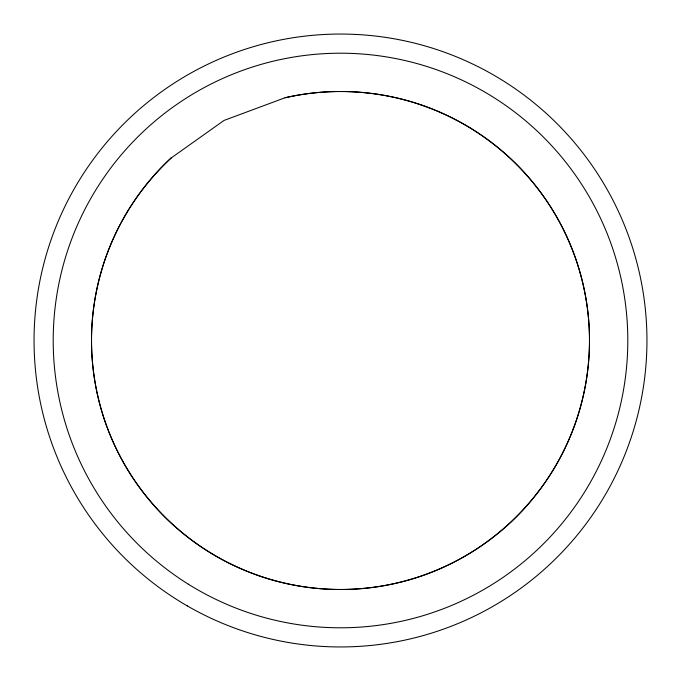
<?xml version="1.0" encoding="UTF-8"?>
<svg xmlns="http://www.w3.org/2000/svg" width="681" height="681" viewBox="0 0 681 681"><rect width="100%" height="100%" fill="white"/><g stroke="black" fill="none" stroke-linecap="round" stroke-linejoin="round"><path stroke-width="1.02" d="M171.059 158.052L224.058 120.418L284.981 97.775A248.991 248.991 0 0 1 587.575 371.349A248.991 248.991 0 0 1 227.011 562.123A248.991 248.991 0 0 1 171.059 158.052A248.991 248.991 0 0 0 227.011 562.123A248.991 248.991 0 0 0 587.575 371.349A248.991 248.991 0 0 0 284.981 97.775M187.275 605.894A306.45 306.45 0 0 0 646.95 340.5A306.45 306.45 0 0 0 187.275 75.106A306.45 306.45 0 0 0 187.275 605.894M188.305 584.17A287.297 287.297 0 0 0 627.627 350.468A287.297 287.297 0 0 0 205.568 86.862A287.297 287.297 0 0 0 188.305 584.17"/></g></svg>
